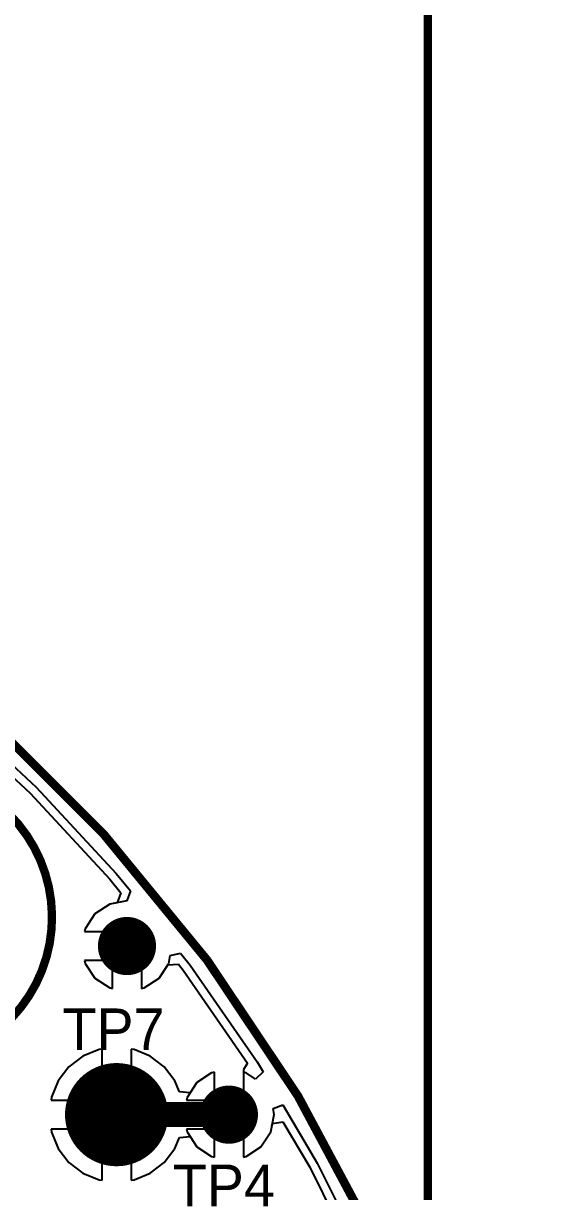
# Model space of a CAD drawing. Header units: millimetres. Extents: x 6 to 417, y 41 to 311.
# Drawn here: x 113.85 to 120.04, y 109.15 to 123.18 of the extents above; entities that cross this region are included whole.
import ezdxf

# ---------------------------------------------------------------- set-up
doc = ezdxf.new("R2010")
doc.units = ezdxf.units.MM
for name, color, linetype in [('BottomLayer', 5, 'Continuous'), ('BottomSolder', 6, 'Continuous'), ('DrillDrawing', 1, 'Continuous'), ('KeepOutLayer', 6, 'Continuous'), ('Mechanical4', 56, 'Continuous'), ('MidLayer1', 16, 'Continuous'), ('MidLayer2', 76, 'Continuous'), ('MultiLayer', 9, 'Continuous'), ('TopLayer', 1, 'Continuous'), ('TopOverlay', 2, 'Continuous'), ('TopSolder', 216, 'Continuous')]:
    doc.layers.add(name, color=color, linetype=linetype)

msp = doc.modelspace()

# ---------------------------------------------------------------- linework, layer by layer
at = {"layer": 'BottomLayer'}
for p, q in [((112.973, 114.972), (114.008, 114.008)), ((114.008, 114.008), (114.972, 112.973)), ((114.972, 112.973), (115.141, 112.763)), ((115.141, 112.763), (115.098, 112.643)), ((114.892, 112.602), (114.715, 112.485)), ((115.098, 112.643), (114.892, 112.602)), ((114.715, 112.485), (114.598, 112.308)), ((114.598, 112.308), (114.591, 112.275)), ((114.591, 112.275), (115.1, 112.275)), ((115.1, 112.275), (115.1, 112.1)), ((115.1, 112.1), (115.275, 112.1)), ((115.275, 112.1), (115.275, 111.591)), ((115.602, 111.892), (115.621, 111.985)), ((115.621, 111.985), (115.744, 112.015)), ((115.744, 112.015), (115.859, 111.872)), ((114.925, 111.925), (114.591, 111.925)), ((114.591, 111.925), (114.598, 111.892)), ((114.598, 111.892), (114.715, 111.715)), ((114.925, 111.591), (114.925, 111.925)), ((115.485, 111.715), (115.602, 111.892)), ((115.859, 111.872), (116.666, 110.71)), ((114.715, 111.715), (114.892, 111.598)), ((115.308, 111.598), (115.485, 111.715)), ((114.892, 111.598), (114.925, 111.591)), ((115.275, 111.591), (115.308, 111.598)), ((116.666, 110.71), (116.737, 110.59)), ((116.117, 110.578), (115.94, 110.46)), ((116.15, 110.584), (116.117, 110.578)), ((116.15, 110.25), (116.15, 110.584)), ((116.533, 110.578), (116.5, 110.584)), ((116.5, 110.584), (116.5, 110.075)), ((116.645, 110.503), (116.533, 110.578)), ((116.737, 110.59), (116.645, 110.503)), ((115.94, 110.46), (115.822, 110.283)), ((115.822, 110.283), (115.816, 110.25)), ((115.816, 110.25), (116.15, 110.25)), ((116.855, 110.147), (116.973, 110.192)), ((116.973, 110.192), (117.387, 109.494)), ((116.5, 110.075), (116.5, 109.566)), ((116.828, 109.867), (116.869, 110.075)), ((116.869, 110.075), (116.855, 110.147)), ((116.15, 109.9), (115.816, 109.9)), ((115.816, 109.9), (115.822, 109.867)), ((115.822, 109.867), (115.94, 109.69)), ((116.15, 109.566), (116.15, 109.9)), ((116.71, 109.69), (116.828, 109.867)), ((115.94, 109.69), (116.117, 109.572)), ((116.533, 109.572), (116.71, 109.69)), ((116.117, 109.572), (116.15, 109.566)), ((116.5, 109.566), (116.533, 109.572)), ((117.387, 109.494), (117.899, 108.473))]:
    msp.add_line(p, q, dxfattribs=at)
at = {"layer": 'BottomLayer', "const_width": 0.279}
for points in [[(114.96, 112.1, 1), (115.24, 112.1, 1)], [(116.185, 110.075, 1), (116.465, 110.075, 1)]]:
    msp.add_lwpolyline(points, format="xyb", close=True, dxfattribs=at)
at = {"layer": 'BottomSolder', "const_width": 0.349}
for points in [[(114.925, 112.1, 1), (115.275, 112.1, 1)], [(116.15, 110.075, 1), (116.5, 110.075, 1)]]:
    msp.add_lwpolyline(points, format="xyb", close=True, dxfattribs=at)
at = {"layer": 'DrillDrawing', "const_width": 0.1}
msp.add_lwpolyline([(118.715, 102.27), (118.715, 135.238)], dxfattribs=at)
for points in [[(119.986, 99, -39.996351), (119.986, 101)], [(119.982, 99, -39.98872), (119.982, 101)]]:
    msp.add_lwpolyline(points, format="xyb", dxfattribs=at)
at = {"layer": 'DrillDrawing', "const_width": 0.152}
for points in [[(115.024, 112.1, 1), (115.176, 112.1, 1)], [(116.249, 110.075, 1), (116.401, 110.075, 1)]]:
    msp.add_lwpolyline(points, format="xyb", close=True, dxfattribs=at)
at = {"layer": 'KeepOutLayer', "const_width": 0.1}
msp.add_lwpolyline([(119.986, 99, -39.996351), (119.986, 101)], format="xyb", dxfattribs=at)
at = {"layer": 'Mechanical4', "const_width": 0.1}
msp.add_lwpolyline([(113.556, 113.8, -0.557952), (113.164, 110.848)], format="xyb", dxfattribs=at)
at = {"layer": 'MidLayer1'}
for p, q in [((112.905, 114.893), (113.935, 113.935)), ((113.935, 113.935), (114.893, 112.905)), ((114.893, 112.905), (115.026, 112.74)), ((115.026, 112.74), (114.983, 112.621)), ((114.892, 112.602), (114.715, 112.485)), ((114.983, 112.621), (114.892, 112.602)), ((114.715, 112.485), (114.598, 112.308)), ((114.598, 112.308), (114.591, 112.275)), ((114.591, 112.275), (115.1, 112.275)), ((115.1, 112.275), (115.1, 112.1)), ((115.1, 112.1), (115.275, 112.1)), ((115.275, 112.1), (115.275, 111.591)), ((114.925, 111.925), (114.591, 111.925)), ((114.591, 111.925), (114.598, 111.892)), ((114.598, 111.892), (114.715, 111.715)), ((114.925, 111.591), (114.925, 111.925)), ((115.485, 111.715), (115.592, 111.875)), ((115.592, 111.875), (115.718, 111.881)), ((115.718, 111.881), (115.776, 111.81)), ((114.715, 111.715), (114.892, 111.598)), ((115.308, 111.598), (115.485, 111.715)), ((115.776, 111.81), (116.55, 110.694)), ((114.892, 111.598), (114.925, 111.591)), ((115.275, 111.591), (115.308, 111.598)), ((116.117, 110.578), (115.94, 110.46)), ((116.15, 110.584), (116.117, 110.578)), ((116.15, 110.25), (116.15, 110.584)), ((116.55, 110.694), (116.5, 110.617)), ((116.5, 110.617), (116.5, 110.075)), ((115.94, 110.46), (115.822, 110.283)), ((115.822, 110.283), (115.816, 110.25)), ((115.816, 110.25), (116.15, 110.25)), ((116.5, 110.075), (116.5, 109.566)), ((116.15, 109.9), (115.816, 109.9)), ((115.816, 109.9), (115.822, 109.867)), ((115.822, 109.867), (115.94, 109.69)), ((116.15, 109.566), (116.15, 109.9)), ((116.71, 109.69), (116.828, 109.867)), ((116.828, 109.867), (116.848, 109.968)), ((116.848, 109.968), (116.973, 109.989)), ((116.973, 109.989), (117.296, 109.444)), ((115.94, 109.69), (116.117, 109.572)), ((116.533, 109.572), (116.71, 109.69)), ((116.117, 109.572), (116.15, 109.566)), ((116.5, 109.566), (116.533, 109.572)), ((117.296, 109.444), (117.757, 108.524))]:
    msp.add_line(p, q, dxfattribs=at)
at = {"layer": 'MidLayer1', "const_width": 0.279}
for points in [[(114.96, 112.1, 1), (115.24, 112.1, 1)], [(116.185, 110.075, 1), (116.465, 110.075, 1)]]:
    msp.add_lwpolyline(points, format="xyb", close=True, dxfattribs=at)
at = {"layer": 'MidLayer2', "const_width": 0.279}
for points in [[(114.96, 112.1, 1), (115.24, 112.1, 1)], [(116.185, 110.075, 1), (116.465, 110.075, 1)]]:
    msp.add_lwpolyline(points, format="xyb", close=True, dxfattribs=at)
at = {"layer": 'MultiLayer', "const_width": 0.279}
for points in [[(114.96, 112.1, 1), (115.24, 112.1, 1)], [(116.185, 110.075, 1), (116.465, 110.075, 1)]]:
    msp.add_lwpolyline(points, format="xyb", close=True, dxfattribs=at)
at = {"layer": 'TopLayer'}
for p, q in [((112.973, 114.972), (114.008, 114.008)), ((114.008, 114.008), (114.972, 112.973)), ((114.972, 112.973), (115.141, 112.763)), ((115.141, 112.763), (115.098, 112.643)), ((114.892, 112.602), (114.715, 112.485)), ((115.098, 112.643), (114.892, 112.602)), ((114.715, 112.485), (114.598, 112.308)), ((114.598, 112.308), (114.591, 112.275)), ((114.591, 112.275), (115.1, 112.275)), ((115.1, 112.275), (115.1, 112.1)), ((115.1, 112.1), (115.275, 112.1)), ((115.275, 112.1), (115.275, 111.591)), ((115.602, 111.892), (115.621, 111.985)), ((115.621, 111.985), (115.744, 112.015)), ((115.744, 112.015), (115.859, 111.872)), ((114.925, 111.925), (114.591, 111.925)), ((114.591, 111.925), (114.598, 111.892)), ((114.598, 111.892), (114.715, 111.715)), ((114.925, 111.591), (114.925, 111.925)), ((115.485, 111.715), (115.602, 111.892)), ((115.859, 111.872), (116.666, 110.71)), ((114.715, 111.715), (114.892, 111.598)), ((115.308, 111.598), (115.485, 111.715)), ((114.892, 111.598), (114.925, 111.591)), ((115.275, 111.591), (115.308, 111.598)), ((114.765, 110.858), (114.57, 110.777)), ((114.8, 110.863), (114.765, 110.858)), ((114.8, 110.25), (114.8, 110.863)), ((115.185, 110.858), (115.15, 110.863)), ((115.15, 110.863), (115.15, 110.075)), ((115.38, 110.777), (115.185, 110.858)), ((114.57, 110.777), (114.402, 110.648)), ((115.548, 110.648), (115.38, 110.777)), ((116.666, 110.71), (116.737, 110.59)), ((114.402, 110.648), (114.273, 110.48)), ((115.677, 110.48), (115.548, 110.648)), ((116.117, 110.578), (115.94, 110.46)), ((116.15, 110.584), (116.117, 110.578)), ((116.15, 110.075), (116.15, 110.584)), ((116.533, 110.578), (116.5, 110.584)), ((116.5, 110.584), (116.5, 110.075)), ((116.645, 110.503), (116.533, 110.578)), ((116.737, 110.59), (116.645, 110.503)), ((114.273, 110.48), (114.192, 110.285)), ((115.732, 110.349), (115.677, 110.48)), ((115.94, 110.46), (115.858, 110.337)), ((115.858, 110.337), (115.732, 110.349)), ((114.192, 110.285), (114.187, 110.25)), ((114.187, 110.25), (114.8, 110.25)), ((116.855, 110.147), (116.973, 110.192)), ((116.973, 110.192), (117.387, 109.494)), ((115.15, 110.075), (115.15, 109.287)), ((116.15, 109.566), (116.15, 110.075)), ((116.5, 110.075), (116.5, 109.566)), ((116.828, 109.867), (116.869, 110.075)), ((116.869, 110.075), (116.855, 110.147)), ((114.8, 109.9), (114.187, 109.9)), ((114.187, 109.9), (114.192, 109.865)), ((114.8, 109.287), (114.8, 109.9)), ((116.71, 109.69), (116.828, 109.867)), ((114.192, 109.865), (114.273, 109.67)), ((115.677, 109.67), (115.732, 109.801)), ((115.732, 109.801), (115.858, 109.813)), ((115.858, 109.813), (115.94, 109.69)), ((114.273, 109.67), (114.402, 109.502)), ((115.548, 109.502), (115.677, 109.67)), ((115.94, 109.69), (116.117, 109.572)), ((116.533, 109.572), (116.71, 109.69)), ((114.402, 109.502), (114.57, 109.373)), ((115.38, 109.373), (115.548, 109.502)), ((116.117, 109.572), (116.15, 109.566)), ((116.5, 109.566), (116.533, 109.572)), ((117.387, 109.494), (117.899, 108.473)), ((114.57, 109.373), (114.765, 109.292)), ((115.185, 109.292), (115.38, 109.373)), ((114.765, 109.292), (114.8, 109.287)), ((115.15, 109.287), (115.185, 109.292))]:
    msp.add_line(p, q, dxfattribs=at)
for points, const_width in [([(114.96, 112.1, 1), (115.24, 112.1, 1)], 0.279), ([(114.7, 110.075, 1), (115.25, 110.075, 1)], 0.55), ([(116.185, 110.075, 1), (116.465, 110.075, 1)], 0.279), ([(114.9, 110.075, 1), (115.05, 110.075, 1)], 0.15), ([(116.25, 110.075, 1), (116.4, 110.075, 1)], 0.15)]:
    msp.add_lwpolyline(points, format="xyb", close=True, dxfattribs=dict(at, const_width=const_width))
at = {"layer": 'TopLayer', "const_width": 0.3}
msp.add_lwpolyline([(114.975, 110.075), (116.325, 110.075)], dxfattribs=at)
at = {"layer": 'TopSolder'}
for points, const_width in [([(114.925, 112.1, 1), (115.275, 112.1, 1)], 0.349), ([(114.665, 110.075, 1), (115.285, 110.075, 1)], 0.62), ([(116.15, 110.075, 1), (116.5, 110.075, 1)], 0.349)]:
    msp.add_lwpolyline(points, format="xyb", close=True, dxfattribs=dict(at, const_width=const_width))

# ---------------------------------------------------------------- texts
at = {"layer": 'TopOverlay'}
for s, p in [('TP7', (114.325, 110.85)), ('TP4', (115.651, 108.975))]:
    msp.add_text(s, height=0.5, dxfattribs=at).set_placement(p)

doc.saveas('drawing.dxf')
